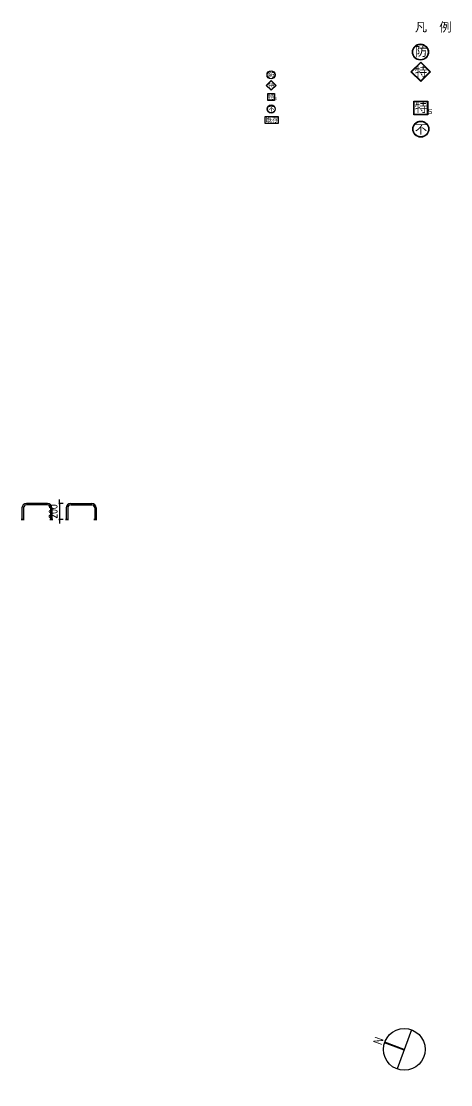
# Model space of a CAD drawing. Extents: x -13593 to 81190, y 1816 to 57492.
# Drawn here: x -13593 to 7899, y 4355 to 57492 of the extents above; entities that cross this region are included whole.
import ezdxf

# ---------------------------------------------------------------- set-up
doc = ezdxf.new("R2010")
doc.units = 0
doc.header["$LTSCALE"] = 12.7
doc.header["$MEASUREMENT"] = 0
doc.header["$PDMODE"] = 1
doc.header["$PDSIZE"] = -2
doc.layers.get('0').update_dxf_attribs({"linetype": 'CONTINUOUS'})
doc.layers.get('DEFPOINTS').update_dxf_attribs({"color": 1, "linetype": 'CONTINUOUS'})
for name, color, linetype in [('0-1', 7, 'CONTINUOUS'), ('0-5', 7, 'CONTINUOUS'), ('1-1', 7, 'CONTINUOUS'), ('1-4', 7, 'CONTINUOUS'), ('2-2', 7, 'CONTINUOUS'), ('80_SHELL_TEXT', 7, 'CONTINUOUS'), ('__', 7, 'CONTINUOUS'), ('______-3', 206, 'CONTINUOUS'), ('A_寸法', 9, 'CONTINUOUS'), ('G0-MOJI', 7, 'CONTINUOUS')]:
    doc.layers.add(name, color=color, linetype=linetype)
doc.styles.add('Dim', font='simplex.shx', dxfattribs={"width": 0.7, "bigfont": 'extfont2.shx'})
doc.styles.get("Standard").update_dxf_attribs({"font": 'txt', "bigfont": 'BIGFONT.SHX'})
doc.styles.add('丸ゴチック', font='HGRSMP.TTF')
doc.dimstyles.new('1-200', dxfattribs={"dimscale": 200, "dimtxt": 3, "dimasz": 1, "dimexe": 1, "dimexo": 1, "dimgap": 1, "dimtad": 1, "dimdec": 0, "dimtxsty": 'Dim', "dimblk": 'DOT', "dimcen": 2.5, "dimadec": 0, "dimazin": 0, "dimtfac": 1, "dimtdec": 0, "dimtix": 1, "dimtmove": 2, "dimatfit": 3, "dimldrblk": '引出線', "dimfxl": 1, "dimlwd": -1, "dimlwe": -1, "dimarcsym": 0})

# ---------------------------------------------------------------- blocks, each defined once
blk = doc.blocks.new('_________')
at = {"layer": '______-3', "color": 4}
blk.add_point((0, 0), dxfattribs=at)
at = {"layer": '__', "color": 0, "flags": 1}
for tag in ['SQ_M', '__', '______', '__', '__']:
    blk.add_attdef(tag, (0, 0), '', height=0.18, dxfattribs=at)
blk = doc.blocks.new('_Dot')
at = {"color": 0, "linetype": 'ByBlock', "lineweight": -2}
blk.add_line((-0.5, 0), (-1, 0), dxfattribs=at)
at = {"color": 0, "linetype": 'ByBlock', "const_width": 0.5}
blk.add_lwpolyline([(-0.25, 0, 1), (0.25, 0, 1)], format="xyb", close=True, dxfattribs=at)
blk = doc.blocks.new('*D46')
at = {"layer": 'A_寸法', "color": 0, "transparency": 16777216}
for p, q in [((-11681, 33497), (-11681, 33597)), ((-11491, 33397), (-11681, 33397)), ((-11681, 33397), (-11681, 32597)), ((-11491, 32597), (-11681, 32597)), ((-11681, 32497), (-11681, 32397))]:
    blk.add_line(p, q, dxfattribs=at)
at = {"layer": 'DEFPOINTS', "color": 0, "transparency": 16777216}
for p in [(-11491, 33397), (-11681, 32597), (-11491, 32597)]:
    blk.add_point(p, dxfattribs=at)
at = {"layer": 'A_寸法', "color": 0, "transparency": 16777216, "xscale": 100, "yscale": 100, "zscale": 100}
for p, rotation in [((-11681, 33397), 270), ((-11681, 32597), 90)]:
    blk.add_blockref('_Dot', p, dxfattribs=dict(at, rotation=rotation))
at = {"layer": 'A_寸法', "color": 0, "transparency": 16777216, "insert": (-12001, 32997), "char_height": 400, "attachment_point": 5, "rotation": 90, "style": 'Dim'}
blk.add_mtext('200', dxfattribs=at)
blk = doc.blocks.new('引出線')
at = {"color": 0, "linetype": 'ByBlock'}
for points in [[(0, 0), (-1.96, -0.4)], [(-1, 0), (0, 0)]]:
    blk.add_lwpolyline(points, dxfattribs=at)

msp = doc.modelspace()

# ---------------------------------------------------------------- linework, layer by layer
at = {"color": 2}
for p, q in [((-13555.5, 33171.8), (-13555.5, 32603)), ((-13480.5, 33171.8), (-13480.5, 32603)), ((-12280.5, 33396.8), (-13330.5, 33396.8)), ((-12280.5, 33321.8), (-13330.5, 33321.8)), ((-12130.5, 33171.8), (-12130.5, 32603)), ((-12055.5, 33171.8), (-12055.5, 32603)), ((-11342.7, 33171.8), (-11342.7, 32603)), ((-11267.7, 33171.8), (-11267.7, 32603)), ((-11117.7, 33396.8), (-10067.7, 33396.8)), ((-11117.7, 33321.8), (-10067.7, 33321.8)), ((-9917.7, 33171.8), (-9917.7, 32603)), ((-9842.7, 33171.8), (-9842.7, 32603))]:
    msp.add_line(p, q, dxfattribs=at)
for p, q in [((5934.5, 7098.6), (5216, 5141.4)), ((5561.2, 6081), (4583.2, 6440.1)), ((5562.6, 6084.9), (4584.4, 6444)), ((5564, 6088.8), (4585.7, 6448)), ((5565.4, 6092.7), (4587.1, 6451.9)), ((5566.9, 6096.6), (4588.4, 6455.8)), ((5568.1, 6100.5), (4589.7, 6459.7)), ((5569.5, 6104.4), (4591.1, 6463.7)), ((5571, 6108.3), (4592.5, 6467.6)), ((5572.4, 6112.2), (4593.9, 6471.5)), ((5573.8, 6116.1), (4595.3, 6475.4)), ((5575.3, 6120), (4596.7, 6479.3))]:
    msp.add_line(p, q)
for points in [[(-13593, 32603), (-13443, 32603), (-13443, 32596.8), (-13593, 32596.8)], [(-12018, 32603), (-12168, 32603), (-12168, 32596.8), (-12018, 32596.8)], [(-11380.2, 32603), (-11230.2, 32603), (-11230.2, 32596.8), (-11380.2, 32596.8)], [(-9805.2, 32603), (-9955.2, 32603), (-9955.2, 32596.8), (-9805.2, 32596.8)]]:
    msp.add_lwpolyline(points, close=True, dxfattribs=at)
msp.add_circle((5575.3, 6120), 1042.4)
for centre, radius, start, end in [((-13330.5, 33171.8), 225, 90, 180), ((-13330.5, 33171.8), 150, 90, 180), ((-12280.5, 33171.8), 225, 0, 90), ((-12280.5, 33171.8), 150, 0, 90), ((-11117.7, 33171.8), 225, 90, 180), ((-11117.7, 33171.8), 150, 90, 180), ((-10067.7, 33171.8), 225, 0, 90), ((-10067.7, 33171.8), 150, 0, 90)]:
    msp.add_arc(centre, radius, start, end, dxfattribs=at)
at = {"layer": '0-1', "color": 7, "linetype": 'Continuous'}
for p in [(-3790.5, 4528.6), (-3790.5, 4527.4), (-3789.2, 4528.6), (-3789.2, 4527.4)]:
    msp.add_point(p, dxfattribs=at)
at = {"layer": '0-5', "color": 7, "linetype": 'Continuous'}
for p in [(-5065.2, 4396.6), (-5043.6, 4453.2), (-5043.6, 4451.7), (-5042.1, 4453.2), (-5042.1, 4451.7), (-4968.1, 4398.1), (-4968.1, 4396.6), (-4966.6, 4398.1), (-4966.6, 4396.6), (-4961.3, 4396.6), (-4878.1, 4576.3), (-4878.1, 4570.3), (-4872.1, 4576.3), (-4872.1, 4570.3), (-4842.7, 4576.3), (-4842.7, 4570.3), (-4836.7, 4576.3), (-4836.7, 4570.3), (-4791.5, 4576.3), (-4791.5, 4570.3), (-4785.5, 4576.3), (-4785.5, 4570.3), (-3378, 4395), (-3356.5, 4451.6), (-3356.5, 4450.1), (-3355, 4451.6), (-3355, 4450.1), (-3274.2, 4395)]:
    msp.add_point(p, dxfattribs=at)
at = {"layer": '1-1', "color": 7, "linetype": 'Continuous'}
for p in [(-3767.3, 4528.6), (-3767.3, 4527.4), (-3766.1, 4528.6), (-3766.1, 4527.4)]:
    msp.add_point(p, dxfattribs=at)
at = {"layer": '1-4', "color": 7, "linetype": 'Continuous'}
for p in [(-5463.4, 4354.6), (-5463.4, 4354.6), (-5081.9, 4367.2), (-5081.9, 4367.2), (-4997.5, 4531.2), (-4962.6, 4531.2), (-4828.9, 4492.9), (-4825.8, 4396.2), (-4818.1, 4499.1), (-4815.7, 4481.2), (-4804.7, 4500.9), (-4804.7, 4500.9), (-4804.1, 4496.2), (-4804.1, 4496.2), (-3791, 4391.7), (-3765.3, 4391.7), (-3765.3, 4391.7), (-3765.3, 4378.8), (-3550, 4392.3), (-3549.7, 4529.8), (-3546.4, 4530.3), (-3546.4, 4530.3), (-3310.4, 4529.6), (-3275.5, 4529.6), (-3138.7, 4394.6), (-3128.6, 4479.6)]:
    msp.add_point(p, dxfattribs=at)
at = {"layer": '2-2', "color": 7, "linetype": 'Continuous'}
for p in [(-4826.7, 4459.4), (-3139.6, 4457.9)]:
    msp.add_point(p, dxfattribs=at)
at = {"layer": 'G0-MOJI', "color": 10}
for points in [[(6395.8, 55455.2), (6883.7, 54967.3), (6395.8, 54479.4), (5907.9, 54967.3)], [(6395.8, 55448.1), (6876.6, 54967.3), (6395.8, 54486.4), (5914.9, 54967.3)], [(6395.8, 55441), (6869.5, 54967.3), (6395.8, 54493.5), (5922, 54967.3)], [(6395.8, 55434), (6862.5, 54967.3), (6395.8, 54500.6), (5929.1, 54967.3)], [(6395.8, 55426.9), (6855.4, 54967.3), (6395.8, 54507.7), (5936.2, 54967.3)], [(-1087, 54532.9), (-843.1, 54288.9), (-1087, 54045), (-1331, 54288.9)], [(-1087, 54529.3), (-846.6, 54288.9), (-1087, 54048.5), (-1327.5, 54288.9)], [(-1087, 54525.8), (-850.2, 54288.9), (-1087, 54052), (-1323.9, 54288.9)], [(-1087, 54522.3), (-853.7, 54288.9), (-1087, 54055.6), (-1320.4, 54288.9)], [(-1087, 54518.7), (-857.2, 54288.9), (-1087, 54059.1), (-1316.9, 54288.9)], [(-1257, 53885.4), (-912, 53885.4), (-912, 53540.4), (-1257, 53540.4)], [(-1254.5, 53882.9), (-914.5, 53882.9), (-914.5, 53542.9), (-1254.5, 53542.9)], [(-1252, 53880.4), (-917, 53880.4), (-917, 53545.4), (-1252, 53545.4)], [(-1249.5, 53877.9), (-919.5, 53877.9), (-919.5, 53547.9), (-1249.5, 53547.9)], [(-1247, 53875.4), (-922, 53875.4), (-922, 53550.4), (-1247, 53550.4)], [(6055.8, 53506.6), (6745.8, 53506.6), (6745.8, 52816.6), (6055.8, 52816.6)], [(6060.8, 53501.6), (6740.8, 53501.6), (6740.8, 52821.6), (6060.8, 52821.6)], [(6065.8, 53496.6), (6735.8, 53496.6), (6735.8, 52826.6), (6065.8, 52826.6)], [(6070.8, 53491.6), (6730.8, 53491.6), (6730.8, 52831.6), (6070.8, 52831.6)], [(6075.8, 53486.6), (6725.8, 53486.6), (6725.8, 52836.6), (6075.8, 52836.6)]]:
    msp.add_lwpolyline(points, close=True, dxfattribs=at)
at = {"layer": 'G0-MOJI', "color": 4}
msp.add_lwpolyline([(-1379.2, 52732.9), (-733.8, 52732.9), (-733.8, 52387.9), (-1379.2, 52387.9)], close=True, dxfattribs=at)
at = {"layer": 'G0-MOJI', "color": 10}
for centre, radius in [((6383.4, 55952.7), 404.3), ((6383.4, 55952.7), 399.3), ((6383.4, 55952.7), 394.3), ((6383.4, 55952.7), 389.3), ((6383.4, 55952.7), 384.3), ((-1093.2, 54815.1), 202.2), ((-1093.2, 54815.1), 199.7), ((-1093.2, 54815.1), 197.2), ((-1093.2, 54815.1), 194.7), ((-1093.2, 54815.1), 192.2), ((-1084.4, 53107.5), 202.2), ((-1084.4, 53107.5), 199.7), ((-1084.4, 53107.5), 197.2), ((-1084.4, 53107.5), 194.7), ((-1084.4, 53107.5), 192.2), ((6401, 52103.8), 404.3), ((6401, 52103.8), 399.3), ((6401, 52103.8), 394.3), ((6401, 52103.8), 389.3), ((6401, 52103.8), 384.3)]:
    msp.add_circle(centre, radius, dxfattribs=at)

# ---------------------------------------------------------------- block references
at = {"layer": '80_SHELL_TEXT', "color": 4, "xscale": 0.005, "yscale": 0.005, "zscale": 0.005}
for p in [(-5415.7, 4413.7), (-3739.6, 4413.3), (-3739.6, 4400)]:
    msp.add_blockref('_________', p, dxfattribs=at)

# ---------------------------------------------------------------- texts
at = {"style": '丸ゴチック', "width": 0.8}
msp.add_text('N', height=450, rotation=70.10117, dxfattribs=at).set_placement((4430.2, 6313.3))
at = {"layer": 'G0-MOJI', "color": 3, "style": '丸ゴチック'}
msp.add_text('凡\u3000例', height=450, dxfattribs=at).set_placement((6102.2, 56978.5))
at = {"layer": 'G0-MOJI', "color": 10, "style": '丸ゴチック'}
for s, height, p in [('防', 450, (6102.2, 55760.4)), ('特', 450, (6102.2, 54746.4)), ('防', 225, (-1233.8, 54719)), ('特', 225, (-1233.8, 54178.5)), ('特', 225, (-1233.8, 53608.9)), ('S', 125, (-910.1, 53562)), ('不', 225, (-1233.8, 52993.1)), ('特', 450, (6102.2, 52953.6)), ('S', 250, (6749.6, 52859.7)), ('不', 450, (6102.2, 51875))]:
    msp.add_text(s, height=height, dxfattribs=at).set_placement(p)
at = {"layer": 'G0-MOJI', "color": 4, "style": '丸ゴチック'}
msp.add_text('既存', height=225, dxfattribs=at).set_placement((-1356, 52456.4))

# ---------------------------------------------------------------- dimensions: what is measured, and where the dimension line sits
at = {"layer": 'A_寸法'}
dim = msp.add_linear_dim(base=(-11680.8, 32596.8), p1=(-11491.3, 33396.8), p2=(-11491.3, 32596.8), angle=270, dimstyle='1-200', override={"dimtxt": 2, "dimasz": 0.5, "dimexe": 0, "dimexo": 0, "dimgap": 0.6, "dimlfac": 0.25}, dxfattribs=at)
dim.commit()
dim.dimension.update_dxf_attribs({"geometry": '*D46', "text_midpoint": (-12000.8, 32996.8)})

doc.saveas('drawing.dxf')
